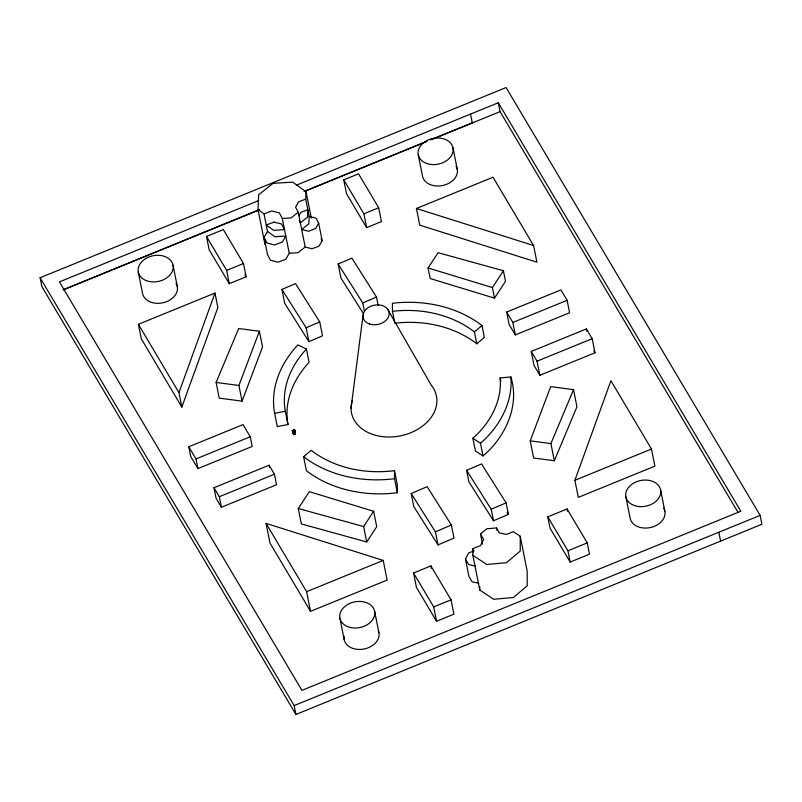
<?xml version="1.0" encoding="UTF-8"?>
<svg xmlns="http://www.w3.org/2000/svg" width="802" height="802" viewBox="0 0 802 802"><rect width="100%" height="100%" fill="white"/><g stroke="black" fill="none" stroke-linecap="round" stroke-linejoin="round"><path stroke-width="1.2" d="M265.071 241.893L264.961 244.359L258.013 209.573L258.655 194.746L272.991 183.367L292.62 182.124L306.043 191.728L311.316 218.114M309.171 216.42L316.018 218.144L318.665 223.207L315.557 228.63L308.519 231.247L301.682 229.512L308.85 223.828L309.171 216.42L305.722 199.137L306.043 191.728M294.765 431.536L294.695 432.509L294.695 431.306M351.065 408.078L362.955 315.928M293.372 432.509L293.231 431.957L293.402 432.539M181.833 407.085L178.946 392.609L214.976 293.051L138.395 324.319L141.282 338.795L181.833 407.085L217.873 307.527L214.976 293.051M574.884 480.288L610.923 380.739L651.475 449.03L654.893 466.142L578.302 497.4L574.884 480.288L651.475 449.03M242.064 401.16L238.926 385.471L259.397 331.246L238.705 328.499L216.099 382.444L219.237 398.123L242.064 401.16L262.535 346.925L259.397 331.246M530.222 440.849L550.683 386.624L573.52 389.652L576.949 406.804L554.342 460.749L533.641 458.002L530.222 440.849L550.914 443.596L554.342 460.749M550.914 443.596L573.52 389.652M478.684 583.234L472.097 581.771L468.899 576.277L465.461 559.054L468.629 552.989L474.112 550.784M264.008 213.863L271.788 210.976L279.367 212.881L282.294 218.485L289.241 253.272L285.803 259.277L278.023 262.174L270.454 260.259L267.527 254.655L264.079 237.432L267.517 231.427L264.008 213.863L258.013 209.573M298.945 215.618L300.8 212.36L307.838 209.743L307.517 217.162L300.349 222.846L299.286 220.821M318.665 223.207L322.163 240.72L319.056 246.144L312.018 248.76L305.181 247.026L298.013 252.72L289.241 253.272M294.033 433.371L294.504 432.138L292.89 432.839L295.026 432.468L294.424 433.431L293.161 432.398L294.324 434.363L294.605 433.802L294.324 434.363M428.078 267.958L438.072 252.69L503.415 270.735L505.531 281.291L494.503 298.143L430.183 278.525L428.078 267.958L492.398 287.577L494.503 298.143M298.284 508.508L309.311 491.666L373.622 511.285L376.709 526.703L366.714 541.982L301.362 523.937L298.284 508.508L363.627 526.553L366.714 541.982M492.398 287.577L503.415 270.735M363.627 526.553L373.622 511.285M292.57 431.586L292.359 430.504L294.545 429.611L295.437 431.727L293.271 432.769L292.459 430.744M303.597 456.709L311.136 450.323C334.504 468.308 365.602 474.383 394.494 470.654L397.301 484.679L397.351 492.739C365.862 496.749 331.928 490.263 306.404 470.744L303.597 456.709C329.121 476.238 363.055 482.724 394.544 478.714L397.351 492.739M476.799 343.797L474.423 331.898L481.962 325.502C456.829 306.264 423.476 299.537 392.409 303.276L392.449 311.336L394.835 323.236C423.306 319.787 453.822 326.103 476.799 343.797L484.338 337.401L481.962 325.502M472.859 438.243C489.892 423.526 502.293 400.93 500.137 377.932L510.844 376.95C519.987 405.912 505.23 437.23 483.005 455.937L475.396 450.935L472.859 438.243L480.468 443.245L483.005 455.937M480.468 443.245C499.315 427.145 513.14 402.283 510.844 376.95M480.478 534.042L486.674 528.809L496.488 527.927L499.385 532.899L506.333 534.433L513.27 531.646L520.227 536.247L527.175 571.034L527.215 585.811L513.35 597.51L493.711 599.274L479.796 590.082L472.849 555.285L472.829 548.688L480.508 545.601L483.676 539.535L480.478 534.042L482.483 544.067M305.722 199.137L298.685 201.753L295.577 207.177L298.224 212.239L291.056 217.923L282.294 218.485M293.773 432.408L292.489 431.526M293.702 433.381L294.224 433.11M294.324 433.381L293.612 433.1L294.424 433.431M292.951 433.07L294.585 432.268M363.577 313.843L340.97 278.083L338.153 264.018L351.898 258.144L376.499 297.061L378.143 305.261M281.923 289.422L295.517 283.607L319.737 321.923L322.514 335.827L308.93 341.642L284.7 303.326L281.923 289.422L306.143 327.737L308.93 341.642M364.399 311.136L362.765 302.935L376.499 297.061M306.143 327.737L319.737 321.923M411.195 493.511L427.155 486.684L451.376 525.009L453.992 538.082L438.032 544.909L413.802 506.593L411.195 493.511L435.416 531.836L438.032 544.909M466.594 470.323L481.511 463.937L506.112 502.854L508.418 514.393L493.501 520.769L468.899 481.852L466.594 470.323L491.205 509.24L493.501 520.769M435.416 531.836L451.376 525.009M491.205 509.24L506.112 502.854M40.1 277.743L506.082 87.538L760.126 515.385L761.9 524.257L295.918 714.462L41.874 286.615L40.1 277.743L294.154 705.6L295.918 714.462M258.595 200.6L59.408 281.903L301.943 690.372L740.817 511.225L498.283 102.756L296.81 185.001M63.147 289.753L258.976 209.813M304.169 191.367L426.995 141.232M430.473 139.809L472.298 122.957L470.523 114.095M63.498 289.823L259.206 209.934M304.369 191.498L425.972 141.864M432.92 139.027L500.057 111.628L498.283 102.756M343.747 179.869L358.534 173.833L378.684 207.758L381.441 221.583L366.654 227.628L346.504 193.693L343.747 179.869L363.887 213.793L366.654 227.628M206.495 236.46L223.347 229.583L243.487 263.507L246.144 276.79L229.292 283.667L209.142 249.743L206.495 236.46L226.635 270.384L229.292 283.667M363.887 213.793L378.684 207.758M226.635 270.384L243.487 263.507M416.428 208.49L493.019 177.232L533.571 245.522L536.899 262.174L419.757 225.151L416.428 208.49L533.571 245.522M506.663 312.058L560.939 289.913L567.114 300.309L569.6 312.75L515.325 334.905L509.15 324.499L506.663 312.058L512.839 322.464L515.325 334.905M188.761 446.764L243.036 424.609L250.254 436.769L252.189 446.453L197.914 468.609L190.696 456.458L188.761 446.764L195.979 458.924L197.914 468.609M512.839 322.464L567.114 300.309M195.979 458.924L250.254 436.769M293.472 429.772L293.993 429.722L293.632 430.624M293.271 432.769L292.971 431.596L293.121 432.338M295.246 430.794L293.061 431.687L292.359 430.504M293.071 433.361L294.494 433.26L293.291 433.752L292.89 432.839M294.484 433.17L293.291 433.752M293.582 434.243L295.036 434.223L293.582 434.243L293.833 434.714M293.602 434.323L294.785 433.752M293.813 434.624L295.036 434.223M531.255 351.426L586.372 328.92L592.167 338.685L594.984 352.78L539.866 375.276L534.072 365.522L531.255 351.426L537.049 361.191L539.866 375.276M213.964 487.726L269.091 465.22L274.434 474.223L276.54 484.739L221.412 507.235L216.069 498.232L213.964 487.726L219.317 496.729L221.412 507.235M537.049 361.191L592.167 338.685M219.317 496.729L274.434 474.223M310.544 611.345L306.615 591.676L383.206 560.418L387.135 580.077L310.544 611.345L269.993 543.054L266.063 523.385L383.206 560.418M547.776 516.859L567.094 508.969L587.234 542.894L589.49 554.192L570.172 562.072L550.032 528.147L547.776 516.859L567.916 550.784L570.172 562.072M413.551 572.999L430.895 565.911L451.045 599.846L453.902 614.172L436.559 621.259L416.418 587.325L413.551 572.999L433.702 606.924L436.559 621.259M567.916 550.784L587.234 542.894M433.702 606.924L451.045 599.846M294.154 705.6L760.126 515.385M274.625 413.311L285.332 411.266A109.272 80.822 -11.3 0 1 306.434 349.05L297.833 344.89A120.17 88.882 -11.3 0 0 274.625 413.311L277.271 426.574L287.978 424.529A109.272 80.822 -11.3 0 1 309.081 362.314L306.434 349.05M392.449 311.336C420.93 307.888 451.446 314.194 474.423 331.898M216.099 382.444L238.926 385.471M475.245 566.011L468.659 564.548L465.461 559.054M472.849 555.285L486.764 564.488L506.403 562.723L520.257 551.024L520.227 536.247M267.517 231.427L274.936 236.74L285.803 236.049L282.364 242.054L274.585 244.951L267.006 243.036L264.079 237.432M294.154 433.1L294.775 434.082M507.085 512.288L508.418 514.393M338.153 264.018L362.765 302.935M500.057 111.628L738.131 512.568M593.831 350.825L594.984 352.78M244.881 274.665L246.144 276.79M295.437 431.727L294.545 429.611M294.575 431.506C295.617 431.937 293.692 432.719 293.732 431.857M292.339 430.784L292.971 431.596M266.063 523.385L306.615 591.676M138.395 324.319L178.946 392.609M387.466 308.94L431.296 385.221A43.298 32.03 -11.3 0 1 400.098 435.927A43.298 32.03 -11.3 0 1 352.208 400.789M321.101 238.695L322.163 240.72M718.823 532.247L720.587 541.119M660.607 489.972A17.714 13.103 -11.3 0 1 636.648 506.182A17.714 13.103 -11.3 0 1 632.407 483.897A17.714 13.103 -11.3 0 1 660.607 489.972L664.888 511.395M625.831 496.729L630.111 518.152A17.714 13.103 -11.3 0 0 652.196 527.094A17.714 13.103 -11.3 0 0 663.665 508.177M586.372 328.92L586.843 331.276M567.094 508.969L567.545 511.225M500.137 377.932L500.829 381.391M453 147.909A17.714 13.103 -11.3 0 1 429.03 164.129A17.714 13.103 -11.3 0 1 424.799 141.834A17.714 13.103 -11.3 0 1 453 147.909L457.28 169.332M496.488 527.927L496.959 530.282M418.223 154.676L422.504 176.099A17.714 13.103 -11.3 0 0 444.579 185.031A17.714 13.103 -11.3 0 0 456.047 166.114M472.829 548.688L473.501 552.027M430.895 565.911L431.376 568.307M298.224 212.239L305.181 247.026M374.644 611.345A17.714 13.103 -11.3 0 1 350.685 627.555A17.714 13.103 -11.3 0 1 346.444 605.269A17.714 13.103 -11.3 0 1 374.644 611.345L378.925 632.758M339.868 618.101L344.148 639.525M293.923 429.591L294.164 430.574M285.332 411.266L287.978 424.529M269.091 465.22L269.552 467.556M173.052 265.221A17.714 13.103 -11.3 0 1 149.082 281.442A17.714 13.103 -11.3 0 1 144.851 259.146A17.714 13.103 -11.3 0 1 173.052 265.221L177.332 286.645M138.275 271.988L142.555 293.412A17.714 13.103 -11.3 0 0 164.641 302.344A17.714 13.103 -11.3 0 0 176.099 283.427M394.494 470.654L394.544 478.714M479.796 586.773L479.796 590.082M378.233 630.572A17.714 13.103 -11.3 0 1 363.226 649.149A17.714 13.103 -11.3 0 1 344.108 636.076M274.013 222.114L266.234 225.001L273.652 230.314L284.52 229.623L281.592 224.029L274.013 222.114M369.431 323.928A13.233 9.784 -11.3 0 0 389.181 313.732A13.233 9.784 -11.3 0 0 369.582 306.815A13.233 9.784 -11.3 0 0 369.431 323.928"/></g></svg>
